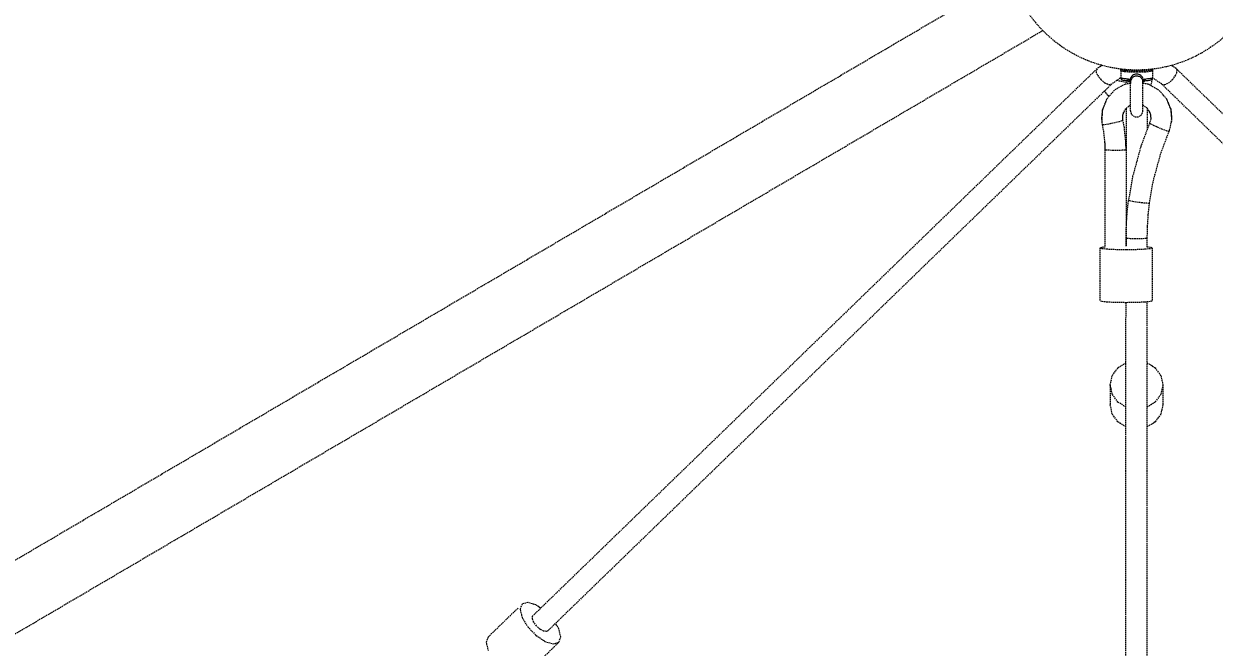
# Model space of a CAD drawing. Header units: millimetres. Extents: x -4083 to 4058, y -3576 to 3464.
# Drawn here: x -650 to 473, y 1180 to 1768 of the extents above; entities that cross this region are included whole.
import ezdxf

# ---------------------------------------------------------------- set-up
doc = ezdxf.new("R2010")
doc.units = ezdxf.units.MM
doc.linetypes.add('HIDDEN', pattern=[1.905, 1.27, -0.635])
for name, color, linetype in [('DIKOM_ОБЪЕКТ', 7, 'Continuous'), ('DIKOM_РАЗМЕР_ЗОНА', 7, 'Continuous'), ('DIKOM_РАЗМЕР_ОБЪЕКТА', 7, 'Continuous')]:
    doc.layers.add(name, color=color, linetype=linetype)
doc.styles.add('style1', font='arialbd.ttf', dxfattribs={"width": 0.8})
doc.dimstyles.new('1-50', dxfattribs={"dimtxt": 300, "dimasz": 200, "dimexe": 100, "dimexo": 0, "dimgap": 100, "dimtad": 1, "dimtxsty": 'style1', "dimcen": 200, "dimclrd": 7, "dimclre": 7, "dimclrt": 7, "dimadec": 1, "dimazin": 2, "dimtfac": 1, "dimtmove": 0, "dimatfit": 2, "dimfxl": 0, "dimlwd": 25, "dimlwe": 18, "dimarcsym": 0})

# ---------------------------------------------------------------- blocks, each defined once
blk = doc.blocks.new('*D1')
at = {"layer": 'Defpoints', "color": 0, "transparency": 16777216}
for p in [(398.5, 1972.8), (-2099.2, -1346.5), (-836.7, -1346.5)]:
    blk.add_point(p, dxfattribs=at)
at = {"layer": 'DIKOM_РАЗМЕР_ОБЪЕКТА', "color": 7, "lineweight": 18, "transparency": 16777216}
for p, q in [((398.5, 1972.8), (-2199.2, 1972.8)), ((-836.7, -1346.5), (-2199.2, -1346.5))]:
    blk.add_line(p, q, dxfattribs=at)
at = {"layer": 'DIKOM_РАЗМЕР_ОБЪЕКТА', "color": 7, "lineweight": 25, "transparency": 16777216}
blk.add_line((-2099.2, 1772.8), (-2099.2, -1146.5), dxfattribs=at)
at = {"layer": 'DIKOM_РАЗМЕР_ОБЪЕКТА', "color": 7, "transparency": 16777216}
for points in [[(-2132.5, 1772.8), (-2065.8, 1772.8), (-2099.2, 1972.8)], [(-2132.5, -1146.5), (-2065.8, -1146.5), (-2099.2, -1346.5)]]:
    blk.add_solid(points, dxfattribs=at)
at = {"layer": 'DIKOM_РАЗМЕР_ОБЪЕКТА', "color": 7, "transparency": 16777216, "insert": (-2378, 313.1), "char_height": 300, "attachment_point": 5, "rotation": 90, "style": 'style1'}
blk.add_mtext('{\\fArial|b0|i0|c204|p34;\\H1.16667x;3320}', dxfattribs=at)
blk = doc.blocks.new('*D2')
at = {"layer": 'Defpoints', "color": 0, "transparency": 16777216}
for p in [(400.9, 3463.5), (-3607.4, -2753.8), (400.9, -2753.8)]:
    blk.add_point(p, dxfattribs=at)
at = {"layer": 'DIKOM_РАЗМЕР_ЗОНА', "color": 7, "lineweight": 18, "transparency": 16777216}
for p, q in [((400.9, 3463.5), (-3707.4, 3463.5)), ((400.9, -2753.8), (-3707.4, -2753.8))]:
    blk.add_line(p, q, dxfattribs=at)
at = {"layer": 'DIKOM_РАЗМЕР_ЗОНА', "color": 7, "lineweight": 25, "transparency": 16777216}
blk.add_line((-3607.4, 3263.5), (-3607.4, -2553.8), dxfattribs=at)
at = {"layer": 'DIKOM_РАЗМЕР_ЗОНА', "color": 7, "transparency": 16777216}
for points in [[(-3640.7, 3263.5), (-3574.1, 3263.5), (-3607.4, 3463.5)], [(-3640.7, -2553.8), (-3574.1, -2553.8), (-3607.4, -2753.8)]]:
    blk.add_solid(points, dxfattribs=at)
at = {"layer": 'DIKOM_РАЗМЕР_ЗОНА', "color": 7, "transparency": 16777216, "insert": (-3886.1, 354.9), "char_height": 300, "attachment_point": 5, "rotation": 90, "style": 'style1'}
blk.add_mtext('{\\fArial|b0|i0|c204|p34;\\H1.16667x;6220}', dxfattribs=at)

msp = doc.modelspace()

# ---------------------------------------------------------------- linework, layer by layer
at = {"layer": 'DIKOM_ОБЪЕКТ', "color": 7, "linetype": 'HIDDEN', "lineweight": 15}
for p, q in [((281.265, 1813.712), (-1514.779, 759.044)), ((311.915, 1762.131), (-1484.397, 707.305)), ((362.725, 1726.071), (-169.362, 1210.01)), ((362.725, 1726.071), (362.008, 1724.075)), ((367.438, 1729.313), (362.725, 1726.071)), ((366.912, 1728.95), (366.805, 1729.45)), ((385.147, 1724.439), (385.144, 1717.472)), ((400.147, 1724.751), (400.199, 1724.751)), ((415.147, 1724.427), (415.144, 1717.46)), ((437.567, 1726.036), (432.841, 1729.287)), ((438.283, 1724.04), (437.567, 1726.036)), ((968.927, 1209.707), (437.567, 1726.036)), ((376.649, 1711.714), (-155.437, 1195.655)), ((390.139, 1713.171), (380.656, 1714.925)), ((394.562, 1713.985), (390.139, 1713.171)), ((394.379, 1712.319), (394.388, 1712.202)), ((394.381, 1686.297), (394.392, 1712.088)), ((394.388, 1712.204), (394.392, 1712.081)), ((394.404, 1711.962), (394.388, 1712.202)), ((394.392, 1712.082), (394.404, 1711.962)), ((394.404, 1711.962), (394.407, 1712.273)), ((405.827, 1712.97), (405.879, 1711.958)), ((405.877, 1712.443), (405.879, 1711.957)), ((405.879, 1711.958), (405.892, 1712.078)), ((405.896, 1712.197), (405.88, 1711.958)), ((405.881, 1686.28), (405.892, 1712.09)), ((405.892, 1712.076), (405.896, 1712.199)), ((411.137, 1711.394), (405.924, 1712.269)), ((414.622, 1716.088), (413.35, 1710.169)), ((954.99, 1195.364), (423.629, 1711.693)), ((371.508, 1696.882), (367.621, 1686.835)), ((372.609, 1701.246), (369.834, 1705.104)), ((373.769, 1700.526), (372.609, 1701.246)), ((432.713, 1686.89), (428.495, 1697.454)), ((432.511, 1687.785), (428.85, 1696.864)), ((367.621, 1686.835), (367.168, 1675.998)), ((387.143, 1682.462), (388.734, 1686.731)), ((387.457, 1683.783), (390.126, 1688.667)), ((390.126, 1688.667), (390.108, 1650.01)), ((390.126, 1688.667), (394.383, 1691.865)), ((405.883, 1691.88), (410.095, 1688.801)), ((410.095, 1688.801), (412.855, 1683.903)), ((410.126, 1688.746), (410.117, 1668.929)), ((411.623, 1686.705), (413.184, 1682.584)), ((433.353, 1677.925), (432.511, 1687.785)), ((433.424, 1679.946), (432.713, 1686.89)), ((366.924, 1679.992), (367.239, 1675.455)), ((367.168, 1675.998), (367.642, 1673.16)), ((386.237, 1676.807), (383.523, 1675.995)), ((387.206, 1677.309), (386.237, 1676.807)), ((386.925, 1679.972), (387.457, 1683.783)), ((387.053, 1678.188), (386.925, 1679.972)), ((387.038, 1678.295), (387.143, 1682.462)), ((387.203, 1677.328), (387.038, 1678.295)), ((412.855, 1683.903), (413.424, 1680.006)), ((413.424, 1680.006), (413.296, 1678.247)), ((431.225, 1668.173), (433.353, 1677.925)), ((433.101, 1675.466), (433.424, 1679.946)), ((367.643, 1673.156), (368.719, 1667.348)), ((368.719, 1667.348), (369.935, 1655.993)), ((430.755, 1667.015), (431.225, 1668.173)), ((369.935, 1655.993), (370.114, 1649.619)), ((390.052, 1653.724), (389.799, 1658.802)), ((390.114, 1649.611), (389.905, 1657.104)), ((390.114, 1649.611), (390.052, 1653.724)), ((370.114, 1649.619), (370.073, 1557.798)), ((390.114, 1649.611), (390.074, 1558.539)), ((391.157, 1590.248), (392.441, 1602.065)), ((392.441, 1602.059), (393.423, 1601.635)), ((390.119, 1558.539), (390.122, 1566.503)), ((410.118, 1557.776), (410.122, 1566.494)), ((365.291, 1556.856), (365.269, 1506.973)), ((414.855, 1556.834), (412.968, 1556.186)), ((414.855, 1556.834), (414.833, 1506.951)), ((389.709, 732.401), (390.05, 1505.267)), ((412.946, 1506.303), (407.574, 1505.756)), ((409.709, 732.392), (410.05, 1506.008)), ((414.833, 1506.951), (412.946, 1506.303)), ((375.22, 1427.661), (375.212, 1408.995)), ((424.784, 1427.638), (422.894, 1418.841)), ((424.784, 1427.638), (424.776, 1408.971)), ((390.007, 1406.725), (382.472, 1411.401)), ((-211.832, 1189.717), (-183.228, 1217.464)), ((-179.807, 1220.783), (-181.604, 1215.791)), ((-211.828, 1189.72), (-213.625, 1184.728)), ((-213.625, 1184.728), (-211.727, 1177.069)), ((-177.018, 1153.828), (-144.997, 1184.891)), ((-145, 1184.887), (-143.203, 1189.879))]:
    msp.add_line(p, q, dxfattribs=at)
for points in [[(363.407, 1719.745), (362.355, 1722.091), (362.008, 1724.075)], [(363.407, 1719.745), (366.334, 1715.865), (370.099, 1712.744), (373.762, 1711.16), (376.405, 1711.511), (376.649, 1711.714)], [(385.147, 1724.439), (385.242, 1724.894), (385.486, 1725.258), (385.789, 1725.498), (386.012, 1725.611)], [(385.147, 1724.439), (385.375, 1724.187), (386.051, 1723.942), (387.156, 1723.713), (388.656, 1723.505), (390.505, 1723.325), (392.647, 1723.179), (395.016, 1723.071), (397.542, 1723.005), (400.146, 1722.981)], [(386.265, 1725.565), (386.147, 1725.434), (386.36, 1725.199), (386.992, 1724.97), (388.023, 1724.756), (389.423, 1724.562), (391.149, 1724.394), (393.148, 1724.258), (395.36, 1724.157), (397.717, 1724.095), (400.147, 1724.073)], [(400.146, 1720.911), (399.123, 1720.833), (398.124, 1720.599), (397.173, 1720.208), (396.292, 1719.659), (395.5, 1718.949), (394.811, 1718.07), (394.233, 1716.999), (393.781, 1715.699)], [(394.404, 1711.962), (394.431, 1712.58), (394.47, 1713.133), (394.523, 1713.641), (394.595, 1714.154), (394.701, 1714.713), (394.857, 1715.332), (395.089, 1716.007), (395.41, 1716.688), (395.789, 1717.284), (396.185, 1717.76), (396.587, 1718.14), (397.002, 1718.454), (397.455, 1718.727), (397.957, 1718.961), (398.476, 1719.141), (398.992, 1719.266), (399.534, 1719.345), (400.145, 1719.376)], [(400.145, 1719.376), (400.93, 1719.325), (401.672, 1719.179), (402.384, 1718.938), (403.059, 1718.597), (403.683, 1718.153), (404.248, 1717.597), (404.745, 1716.914), (405.167, 1716.078), (405.495, 1715.088), (405.711, 1714.017), (405.827, 1712.97)], [(400.146, 1722.981), (402.751, 1723.002), (405.277, 1723.067), (407.647, 1723.173), (409.788, 1723.317), (411.637, 1723.495), (413.137, 1723.702), (414.242, 1723.931), (414.919, 1724.175), (415.147, 1724.427)], [(406.506, 1715.694), (406.056, 1716.992), (405.479, 1718.065), (404.79, 1718.944), (403.999, 1719.655), (403.118, 1720.205), (402.166, 1720.598), (401.165, 1720.833), (400.146, 1720.911)], [(400.147, 1724.073), (402.577, 1724.093), (404.934, 1724.153), (407.146, 1724.252), (409.146, 1724.387), (410.871, 1724.553), (412.271, 1724.746), (413.303, 1724.959), (413.935, 1725.187), (414.147, 1725.422), (413.935, 1725.658), (413.733, 1725.731)], [(413.924, 1725.744), (414.196, 1725.645), (414.521, 1725.477), (414.816, 1725.236), (415.053, 1724.879), (415.147, 1724.427)], [(423.629, 1711.693), (423.874, 1711.489), (426.516, 1711.135), (430.181, 1712.716), (433.949, 1715.834), (436.879, 1719.711)], [(436.879, 1719.711), (437.934, 1722.057), (438.283, 1724.04)], [(394.392, 1712.264), (388.988, 1711.321), (379.153, 1705.778), (371.72, 1697.237)], [(385.201, 1717.275), (384.658, 1717.118), (376.649, 1711.714)], [(391.861, 1716.259), (390.067, 1716.395), (388.504, 1716.555), (387.208, 1716.736), (386.209, 1716.934), (385.53, 1717.145), (385.187, 1717.362), (385.144, 1717.472)], [(392.837, 1714.424), (391.214, 1714.547), (389.943, 1714.676), (388.952, 1714.806), (388.178, 1714.936), (387.565, 1715.069), (387.062, 1715.211), (386.622, 1715.379), (386.204, 1715.604), (385.802, 1715.924), (385.463, 1716.35), (385.23, 1716.872), (385.144, 1717.472)], [(393.781, 1715.699), (393.166, 1715.977), (392.521, 1716.166), (391.861, 1716.259)], [(392.837, 1714.424), (392.679, 1714.456), (392.412, 1714.616), (392.184, 1714.899), (392.008, 1715.285), (391.898, 1715.749), (391.861, 1716.259)], [(392.837, 1714.424), (393.052, 1714.392), (393.372, 1714.282), (393.584, 1714.169)], [(393.583, 1714.17), (393.568, 1714.18), (393.47, 1714.329), (393.442, 1714.572), (393.487, 1714.896), (393.603, 1715.279), (393.781, 1715.699)], [(393.583, 1714.17), (393.732, 1714.06), (393.919, 1713.853), (394.077, 1713.585), (394.208, 1713.246), (394.311, 1712.825), (394.379, 1712.319)], [(394.407, 1712.273), (394.407, 1712.562), (394.405, 1712.835), (394.4, 1713.099), (394.392, 1713.36), (394.381, 1713.624), (394.365, 1713.883), (394.344, 1714.128), (394.315, 1714.388), (394.271, 1714.665), (394.205, 1714.948), (394.112, 1715.222), (393.974, 1715.481), (393.781, 1715.699)], [(406.506, 1715.694), (406.318, 1715.484), (406.182, 1715.233), (406.082, 1714.949), (406.009, 1714.625), (405.959, 1714.29), (405.927, 1713.966), (405.905, 1713.637), (405.89, 1713.277), (405.88, 1712.881), (405.877, 1712.443)], [(405.896, 1712.197), (405.906, 1712.326), (405.975, 1712.831), (406.08, 1713.25), (406.212, 1713.588), (406.37, 1713.854), (406.559, 1714.06), (406.703, 1714.164)], [(408.426, 1716.252), (407.766, 1716.16), (407.12, 1715.971), (406.506, 1715.694)], [(406.703, 1714.164), (406.717, 1714.174), (406.816, 1714.323), (406.844, 1714.567), (406.799, 1714.89), (406.684, 1715.274), (406.506, 1715.694)], [(406.701, 1714.163), (406.922, 1714.28), (407.24, 1714.387), (407.449, 1714.418)], [(415.144, 1717.46), (415.046, 1716.822), (414.766, 1716.248), (414.364, 1715.801), (413.91, 1715.489), (413.442, 1715.276), (412.926, 1715.112), (412.306, 1714.966), (411.52, 1714.825), (410.5, 1714.686), (409.171, 1714.548), (407.449, 1714.418)], [(407.449, 1714.418), (407.607, 1714.449), (407.873, 1714.609), (408.102, 1714.892), (408.278, 1715.278), (408.388, 1715.742), (408.426, 1716.252)], [(415.144, 1717.46), (415.101, 1717.35), (414.757, 1717.132), (414.078, 1716.923), (413.08, 1716.726), (411.784, 1716.545), (410.221, 1716.386), (408.426, 1716.252)], [(428.495, 1697.454), (420.996, 1705.938), (411.137, 1711.394)], [(423.629, 1711.693), (415.67, 1717.083), (415.084, 1717.255)], [(371.72, 1697.237), (367.593, 1686.697), (366.924, 1679.992)], [(383.523, 1675.995), (379.601, 1675.032), (375.247, 1674.11), (371.325, 1673.412), (368.611, 1673.075), (367.642, 1673.167)], [(389.905, 1657.104), (388.472, 1670.485), (387.205, 1677.318)], [(412.366, 1674.879), (404.001, 1652.754), (396.333, 1624.554), (392.441, 1602.065)], [(412.363, 1674.862), (413.274, 1674.177), (415.825, 1672.853), (419.513, 1671.15), (423.606, 1669.406), (427.294, 1667.968), (429.846, 1667.119), (430.757, 1667.027)], [(413.184, 1682.584), (413.352, 1678.71), (412.527, 1675.274), (412.372, 1674.893)], [(412.273, 1599.476), (415.872, 1620.282), (422.979, 1646.441), (430.753, 1667.01)], [(369.846, 1657.414), (370.061, 1653.089), (370.114, 1649.619)], [(390.114, 1649.611), (389.123, 1649.314), (386.349, 1649.078), (382.339, 1648.947), (377.888, 1648.949), (373.879, 1649.083), (371.104, 1649.322), (370.114, 1649.619)], [(393.423, 1601.635), (396.175, 1601.039), (400.151, 1600.391), (404.564, 1599.817), (408.54, 1599.433), (411.292, 1599.313), (412.274, 1599.482)], [(410.122, 1566.494), (410.365, 1577.515), (411.082, 1588.516), (412.273, 1599.476)], [(390.122, 1566.503), (390.384, 1578.386), (391.157, 1590.248)], [(390.122, 1566.503), (391.113, 1566.205), (393.887, 1565.966), (397.897, 1565.833), (402.347, 1565.831), (406.357, 1565.961), (409.132, 1566.198), (410.122, 1566.494)], [(370.073, 1557.798), (367.177, 1557.503), (365.291, 1556.856)], [(372.549, 1555.654), (367.177, 1556.206), (365.291, 1556.856)], [(390.072, 1555.15), (380.589, 1555.284), (372.549, 1555.654)], [(412.968, 1556.186), (407.596, 1555.639), (399.556, 1555.275), (390.072, 1555.15)], [(414.855, 1556.834), (412.969, 1557.483), (410.118, 1557.776)], [(372.527, 1505.771), (367.155, 1506.324), (365.269, 1506.973)], [(390.073, 1505.268), (380.567, 1505.401), (372.527, 1505.771)], [(407.574, 1505.756), (399.534, 1505.392), (390.073, 1505.268)], [(375.22, 1427.661), (377.111, 1436.458), (382.486, 1443.914), (390.012, 1448.575)], [(410.012, 1448.565), (417.533, 1443.898), (422.902, 1436.437), (424.784, 1427.639)], [(382.472, 1411.401), (377.103, 1418.862), (375.22, 1427.66)], [(422.894, 1418.841), (417.519, 1411.385), (410.007, 1406.733)], [(389.998, 1388.059), (382.463, 1392.734), (377.094, 1400.195), (375.212, 1408.994)], [(424.776, 1408.971), (422.885, 1400.175), (417.51, 1392.719), (409.998, 1388.067)], [(-181.604, 1215.791), (-179.706, 1208.132), (-174.38, 1199.424), (-166.682, 1191.392), (-158.137, 1185.626), (-150.437, 1183.269), (-145, 1184.887)], [(-162.157, 1216.999), (-166.67, 1220.044), (-174.37, 1222.401), (-179.807, 1220.783)], [(-168.68, 1203.684), (-169.976, 1206.98), (-169.772, 1209.454), (-169.361, 1210.001)], [(-155.439, 1195.663), (-156.692, 1195.048), (-159.487, 1195.428), (-162.859, 1197.273), (-166.14, 1200.22), (-168.68, 1203.684)], [(-143.203, 1189.879), (-145.102, 1197.538), (-148.227, 1202.648)]]:
    msp.add_lwpolyline(points, dxfattribs=at)
msp.add_circle((400.199, 1848.763), 124, dxfattribs=at)
msp.add_arc((400.131, 1686.28), 5.75, 179.975872, 359.975872, dxfattribs=at)

# ---------------------------------------------------------------- dimensions: what is measured, and where the dimension line sits
at = {"layer": 'DIKOM_РАЗМЕР_ЗОНА'}
dim = msp.add_linear_dim(base=(-3607.411, -2753.773), p1=(400.881, 3463.538), p2=(400.881, -2753.773), angle=90, text='{\\fArial|b0|i0|c204|p34;\\H1.16667x;6220}', dimstyle='1-50', dxfattribs=at)
dim.commit()
dim.dimension.update_dxf_attribs({"geometry": '*D2', "text_midpoint": (-3607.411, 354.883), "dimtype": 160})
at = {"layer": 'DIKOM_РАЗМЕР_ОБЪЕКТА'}
dim = msp.add_linear_dim(base=(-2099.166, -1346.526), p1=(398.538, 1972.751), p2=(-836.728, -1346.526), angle=90, text='{\\fArial|b0|i0|c204|p34;\\H1.16667x;3320}', dimstyle='1-50', dxfattribs=at)
dim.commit()
dim.dimension.update_dxf_attribs({"geometry": '*D1', "text_midpoint": (-2099.166, 313.118), "dimtype": 160})

doc.saveas('drawing.dxf')
